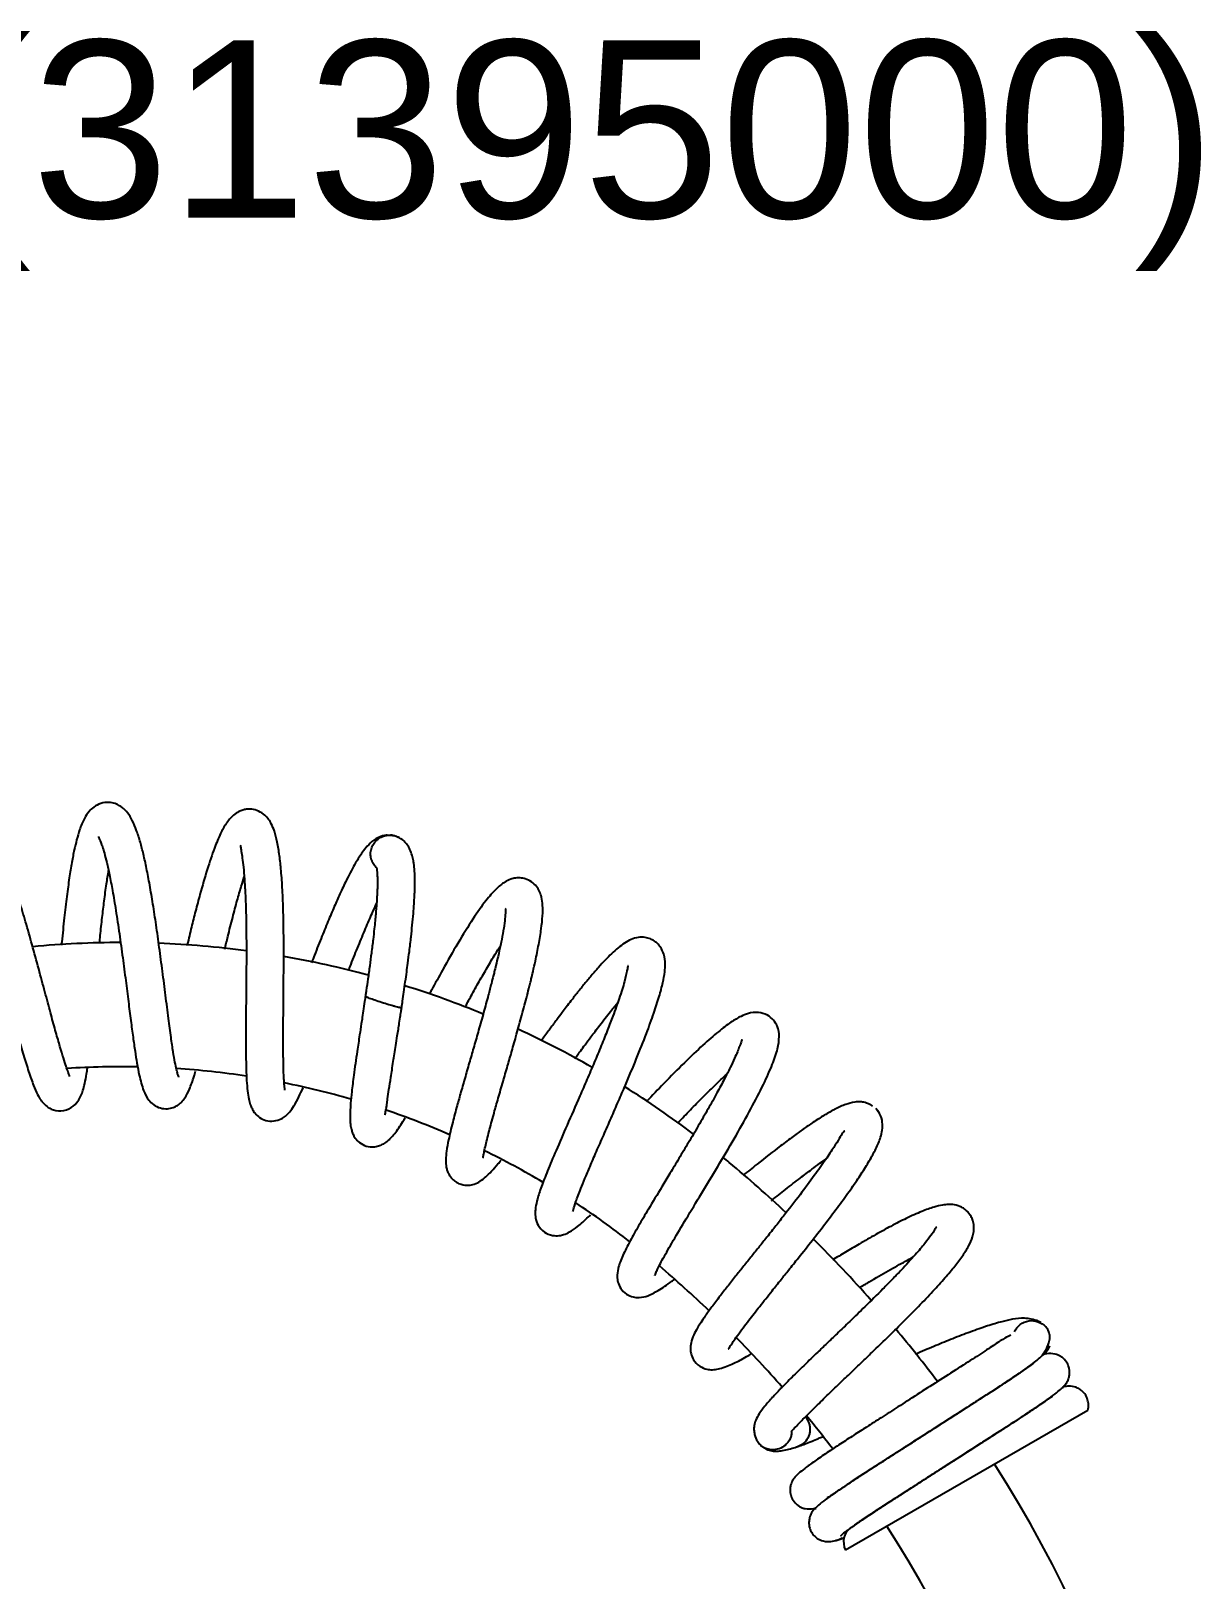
# Model space of a CAD drawing. Header units: millimetres. Extents: x 1617 to 5774, y 11446 to 13973.
# Drawn here: x 5587 to 5719, y 13798.6 to 13973.1 of the extents above; entities that cross this region are included whole.
import ezdxf
from ezdxf.enums import TextEntityAlignment as Align

# ---------------------------------------------------------------- set-up
doc = ezdxf.new("R2010")
doc.units = ezdxf.units.MM
doc.layers.get('0').update_dxf_attribs({"color": 250})
doc.styles.add('SEACAD_arial_ttf', font='Arial.ttf')

# ---------------------------------------------------------------- blocks, each defined once
blk = doc.blocks.new('14')
at = {"linetype": 'Continuous'}
for p, q in [((5628.35, 13882.26), (5628.44, 13882.22)), ((5628.54, 13882.16), (5628.44, 13882.22)), ((5706.19, 13817.57), (5678.88, 13801.81))]:
    blk.add_line(p, q, dxfattribs=at)
for centre, radius, start, end in [((5597.28, 13763.33), 107, 90.0624, 95.3781), ((5597.28, 13763.33), 107, 82.4533, 87.763), ((5597.28, 13763.33), 107, 74.9293, 80.1657), ((5597.28, 13763.33), 107, 67.6086, 72.6398), ((5597.28, 13763.33), 107, 60.2841, 65.3179), ((5597.28, 13763.33), 93, 88.8853, 93.8037), ((5597.28, 13763.33), 93, 81.3033, 86.1985), ((5597.28, 13763.33), 93, 73.8533, 78.6163), ((5597.28, 13763.33), 107, 52.9465, 57.9887), ((5597.28, 13763.33), 93, 66.5567, 71.3131), ((5597.28, 13763.33), 93, 59.279, 63.914), ((5597.28, 13763.33), 107, 50.1936, 50.6697), ((5571.67, 13732.6), 147, 46.8596, 50.1936), ((5597.28, 13763.33), 93, 51.9805, 56.6088), ((5571.67, 13732.6), 147, 41.4845, 45.1954), ((5571.67, 13732.6), 133, 46.3303, 49.5877), ((5571.67, 13732.6), 147, 36.8836, 39.8208), ((5699.89, 13825.55), 2.13, 29.7281, 42.4003), ((5571.67, 13732.6), 133, 41.1956, 44.4894), ((5571.67, 13732.6), 133, 37.3187, 39.3716), ((5571.67, 13732.6), 147, 0, 32.4684), ((5571.67, 13732.6), 133, 0, 32.7296)]:
    blk.add_arc(centre, radius, start, end, dxfattribs=at)
blk.add_ellipse((5680.58, 13802.52), major_axis=(1.06, -1.84), ratio=0.867071, start_param=3.219501, end_param=4.601108, dxfattribs=at)
for points, knots in [([(5603.71, 13855.14), (5603.71, 13855.14), (5603.67, 13855.24), (5603.57, 13855.53), (5603.44, 13856.04), (5603.27, 13856.84), (5603.06, 13858.02), (5602.82, 13859.66), (5602.54, 13861.8), (5602.22, 13864.33), (5601.88, 13867.04), (5601.52, 13869.73), (5601.16, 13872.29), (5600.8, 13874.66), (5600.44, 13876.8), (5600.08, 13878.68), (5599.73, 13880.29), (5599.37, 13881.7), (5598.96, 13882.98), (5598.5, 13884.08), (5598.01, 13884.89), (5597.53, 13885.41), (5597.08, 13885.75), (5596.49, 13886.04), (5595.77, 13886.17), (5594.89, 13886.07), (5594.1, 13885.64), (5593.49, 13885.04), (5592.97, 13884.22), (5592.55, 13883.18), (5592.2, 13881.98), (5591.91, 13880.75), (5591.63, 13879.33), (5591.35, 13877.59), (5591.07, 13875.5), (5590.79, 13873.07), (5590.59, 13871.19), (5590.49, 13870.15), (5590.48, 13870.02)], [0, 0, 0, 0, 0.013563, 0.029723, 0.050062, 0.074654, 0.103562, 0.136863, 0.17463, 0.215741, 0.255845, 0.294357, 0.331288, 0.366611, 0.400279, 0.43231, 0.462705, 0.491412, 0.524134, 0.556935, 0.586532, 0.605443, 0.61949, 0.631884, 0.64788, 0.667154, 0.686999, 0.705228, 0.732225, 0.77093, 0.799995, 0.825189, 0.85331, 0.884317, 0.918273, 0.955137, 0.994559, 1, 1, 1, 1]), ([(5615.67, 13853.69), (5615.69, 13853.7), (5615.64, 13853.9), (5615.58, 13854.64), (5615.5, 13856.12), (5615.49, 13858), (5615.48, 13859.77), (5615.49, 13861.62), (5615.51, 13863.71), (5615.53, 13866.03), (5615.54, 13868.53), (5615.54, 13871.16), (5615.5, 13873.8), (5615.41, 13876.25), (5615.26, 13878.38), (5615.07, 13880.17), (5614.82, 13881.67), (5614.53, 13882.83), (5614.19, 13883.65), (5613.87, 13884.19), (5613.41, 13884.73), (5612.74, 13885.18), (5611.99, 13885.39), (5611.4, 13885.38), (5610.86, 13885.27), (5610.37, 13885.05), (5609.78, 13884.67), (5609.01, 13883.75), (5608.36, 13882.56), (5607.69, 13880.94), (5606.91, 13878.63), (5606.2, 13876.17), (5605.6, 13873.94), (5605.13, 13872.04), (5604.82, 13870.74), (5604.65, 13870.05), (5604.65, 13870.02)], [0, 0, 0, 0, 0.019184, 0.051731, 0.099301, 0.134476, 0.162568, 0.192422, 0.224105, 0.257689, 0.293286, 0.330838, 0.370318, 0.410359, 0.447674, 0.481438, 0.516405, 0.550245, 0.577583, 0.595568, 0.612125, 0.630379, 0.648018, 0.66099, 0.670637, 0.683349, 0.706637, 0.739764, 0.772781, 0.814892, 0.863539, 0.912451, 0.942459, 0.969751, 0.998778, 1, 1, 1, 1]), ([(5591.4, 13855.24), (5591.41, 13855.25), (5591.39, 13855.33), (5591.24, 13855.7), (5591, 13856.36), (5590.69, 13857.32), (5590.31, 13858.6), (5589.85, 13860.22), (5589.3, 13862.19), (5588.69, 13864.48), (5588, 13867.04), (5587.27, 13869.72), (5586.54, 13872.32), (5585.84, 13874.66), (5585.18, 13876.69), (5584.55, 13878.5), (5583.95, 13880.09), (5583.38, 13881.4), (5582.78, 13882.56), (5582.13, 13883.54), (5581.37, 13884.26), (5580.48, 13884.68), (5579.53, 13884.79), (5578.48, 13884.47), (5577.69, 13883.77), (5577.2, 13882.95), (5576.79, 13881.74), (5576.51, 13880.08), (5576.35, 13878.05), (5576.29, 13875.88), (5576.28, 13873.9), (5576.31, 13871.78), (5576.37, 13869.83), (5576.42, 13868.61), (5576.44, 13868.17)], [0, 0, 0, 0, 0.014505, 0.037239, 0.062456, 0.089912, 0.119593, 0.151625, 0.185876, 0.22236, 0.261104, 0.301441, 0.340841, 0.377497, 0.411335, 0.442338, 0.476923, 0.5091, 0.537405, 0.575024, 0.608802, 0.628644, 0.649927, 0.671729, 0.696839, 0.726472, 0.756915, 0.799145, 0.850741, 0.884417, 0.914892, 0.947213, 0.981345, 1, 1, 1, 1]), ([(5594.64, 13882.29), (5594.64, 13882.29), (5594.64, 13882.28), (5594.7, 13882.15), (5594.88, 13881.76), (5595.11, 13881.1), (5595.33, 13880.37), (5595.6, 13879.33), (5595.9, 13877.94), (5596.25, 13876.14), (5596.62, 13873.9), (5597.01, 13871.34), (5597.38, 13868.67), (5597.72, 13866.08), (5598.02, 13863.69), (5598.29, 13861.55), (5598.54, 13859.67), (5598.77, 13858.08), (5599, 13856.64), (5599.29, 13855.12), (5599.66, 13853.71), (5600.18, 13852.7), (5600.77, 13852.06), (5601.57, 13851.64), (5602.39, 13851.55), (5603.1, 13851.72), (5603.63, 13851.99), (5604.03, 13852.34), (5604.47, 13852.9), (5604.93, 13853.8), (5605.32, 13854.88), (5605.55, 13855.61), (5605.61, 13855.81)], [0, 0, 0, 0, 0.006608, 0.026729, 0.061275, 0.081148, 0.105944, 0.135716, 0.170514, 0.210376, 0.25539, 0.304487, 0.353327, 0.399718, 0.443682, 0.485241, 0.524193, 0.560608, 0.594475, 0.634687, 0.695809, 0.743108, 0.769754, 0.792165, 0.811217, 0.826585, 0.842693, 0.863947, 0.891591, 0.935272, 0.983583, 1, 1, 1, 1]), ([(5627.22, 13882.45), (5627.03, 13882.44), (5626.5, 13882.32), (5625.67, 13881.93), (5624.94, 13881.2), (5624.33, 13880.43), (5623.58, 13879.24), (5622.78, 13877.73), (5622, 13876.09), (5621.31, 13874.56), (5620.61, 13872.91), (5619.83, 13871.01), (5619.18, 13869.35), (5618.79, 13868.34), (5618.68, 13868.05)], [0, 0, 0, 0, 0.04179, 0.125111, 0.202115, 0.273737, 0.377635, 0.510509, 0.602823, 0.681314, 0.766919, 0.859638, 0.959514, 1, 1, 1, 1]), ([(5626.02, 13878.77), (5625.9, 13878.87), (5625.8, 13878.99), (5625.6, 13879.28), (5625.51, 13879.45), (5625.39, 13879.81), (5625.35, 13880.01), (5625.33, 13880.39), (5625.34, 13880.58), (5625.43, 13880.96), (5625.49, 13881.14), (5625.67, 13881.48), (5625.79, 13881.63), (5625.92, 13881.77)], [0, 0, 0, 0, 0.140276, 0.140276, 0.312221, 0.312221, 0.484166, 0.484166, 0.65611, 0.65611, 0.828055, 0.828055, 1, 1, 1, 1]), ([(5625.92, 13881.77), (5625.96, 13881.81), (5626, 13881.85), (5626.08, 13881.93), (5626.13, 13881.97), (5626.18, 13882)], [0, 0, 0, 0, 0.5, 0.5, 1, 1, 1, 1]), ([(5626.18, 13882), (5626.33, 13882.12), (5626.49, 13882.21), (5626.85, 13882.36), (5627.03, 13882.41), (5627.41, 13882.45), (5627.61, 13882.45), (5627.98, 13882.39), (5628.17, 13882.34), (5628.35, 13882.26)], [0, 0, 0, 0, 0.25, 0.25, 0.5, 0.5, 0.75, 0.75, 1, 1, 1, 1]), ([(5628.08, 13882.35), (5627.93, 13882.4), (5627.76, 13882.43), (5627.61, 13882.44), (5627.59, 13882.44)], [0, 0, 0, 0, 0.88922, 1, 1, 1, 1]), ([(5628.83, 13862.96), (5628.83, 13862.99), (5628.87, 13863.23), (5628.96, 13863.85), (5629.09, 13864.79), (5629.25, 13865.9), (5629.4, 13866.98), (5629.55, 13868.13), (5629.69, 13869.18), (5629.81, 13870.17), (5629.92, 13871.17), (5630.04, 13872.32), (5630.16, 13873.56), (5630.24, 13874.66), (5630.29, 13875.6), (5630.32, 13876.39), (5630.33, 13876.9), (5630.33, 13877.4), (5630.32, 13877.87), (5630.29, 13878.47), (5630.24, 13879.04), (5630.15, 13879.61), (5630.02, 13880.2), (5629.79, 13880.81), (5629.53, 13881.3), (5629.11, 13881.79), (5628.65, 13882.14), (5628.33, 13882.26), (5628.14, 13882.32)], [0, 0, 0, 0, 0.003535, 0.029066, 0.06786, 0.111243, 0.153483, 0.191172, 0.242483, 0.277131, 0.309232, 0.364051, 0.42187, 0.472897, 0.51708, 0.56051, 0.595872, 0.608053, 0.638628, 0.68188, 0.720819, 0.753376, 0.794767, 0.845934, 0.889702, 0.925119, 0.964269, 1, 1, 1, 1]), ([(5579, 13880.63), (5579, 13880.63), (5579.02, 13880.58), (5579.07, 13880.46), (5579.42, 13879.86), (5579.88, 13878.83), (5580.58, 13877.1), (5581.27, 13875.04), (5581.88, 13873.12), (5582.44, 13871.23), (5583.04, 13869.14), (5583.66, 13866.88), (5584.3, 13864.51), (5584.95, 13862.08), (5585.6, 13859.72), (5586.21, 13857.59), (5586.79, 13855.72), (5587.3, 13854.25), (5587.74, 13853.25), (5588.1, 13852.64), (5588.38, 13852.27), (5588.71, 13851.92), (5589.39, 13851.46), (5590.51, 13851.25), (5591.65, 13851.65), (5592.33, 13852.37), (5592.71, 13853.08), (5592.91, 13853.66), (5593.12, 13854.45), (5593.29, 13855.33), (5593.38, 13855.97), (5593.42, 13856.22)], [0, 0, 0, 0, 0.010666, 0.040395, 0.066737, 0.103943, 0.163025, 0.210772, 0.245628, 0.282603, 0.321769, 0.363187, 0.406912, 0.453053, 0.501515, 0.549987, 0.596945, 0.646879, 0.687729, 0.716496, 0.734897, 0.750291, 0.76982, 0.797046, 0.830142, 0.861666, 0.886071, 0.912542, 0.944269, 0.97944, 1, 1, 1, 1]), ([(5610.72, 13881.3), (5610.68, 13881.27), (5610.66, 13881.15), (5610.74, 13880.69), (5610.87, 13879.88), (5611, 13878.81), (5611.11, 13877.49), (5611.21, 13875.86), (5611.28, 13873.93), (5611.32, 13871.7), (5611.33, 13869.21), (5611.32, 13866.53), (5611.29, 13863.82), (5611.27, 13861.28), (5611.26, 13859.07), (5611.28, 13857.23), (5611.31, 13855.71), (5611.37, 13854.41), (5611.48, 13853.36), (5611.61, 13852.57), (5611.79, 13851.97), (5612, 13851.52), (5612.29, 13851.05), (5612.84, 13850.54), (5613.54, 13850.22), (5614.42, 13850.14), (5615.24, 13850.42), (5615.83, 13850.82), (5616.23, 13851.24), (5616.73, 13851.94), (5617.22, 13852.84), (5617.56, 13853.58), (5617.72, 13853.93)], [0, 0, 0, 0, 0.028731, 0.059599, 0.089709, 0.121489, 0.155961, 0.193128, 0.233004, 0.275643, 0.321094, 0.369377, 0.419954, 0.468887, 0.514208, 0.555761, 0.593456, 0.628966, 0.66797, 0.700536, 0.725306, 0.742297, 0.758559, 0.777545, 0.799837, 0.824723, 0.847283, 0.865118, 0.890957, 0.925937, 0.967019, 1, 1, 1, 1]), ([(5594.77, 13870.24), (5594.8, 13870.53), (5594.89, 13871.52), (5595.07, 13873.13), (5595.3, 13875.09), (5595.54, 13876.87), (5595.71, 13877.96), (5595.8, 13878.44)], [0, 0, 0, 0, 0.097323, 0.325697, 0.544239, 0.79052, 1, 1, 1, 1]), ([(5626.02, 13878.8), (5626.01, 13878.79), (5626.01, 13878.75), (5626.03, 13878.6), (5626.07, 13878.29), (5626.09, 13877.92), (5626.1, 13877.6), (5626.1, 13877.41), (5626.1, 13877.15), (5626.1, 13876.73), (5626.09, 13876.14), (5626.06, 13875.53), (5626.02, 13874.9), (5625.97, 13874.25), (5625.91, 13873.54), (5625.84, 13872.75), (5625.74, 13871.79), (5625.61, 13870.59), (5625.43, 13869.2), (5625.24, 13867.7), (5625.04, 13866.29), (5624.88, 13865.2), (5624.79, 13864.57), (5624.76, 13864.34), (5624.75, 13864.27), (5624.74, 13864.24)], [0, 0, 0, 0, 0.047074, 0.075403, 0.11891, 0.174582, 0.201792, 0.218511, 0.233985, 0.27934, 0.324043, 0.373063, 0.41356, 0.457148, 0.500543, 0.546756, 0.599659, 0.666286, 0.748065, 0.8223, 0.899396, 0.965577, 0.988375, 0.995806, 1, 1, 1, 1]), ([(5608.89, 13869.58), (5609.01, 13870.06), (5609.3, 13871.28), (5609.77, 13873.14), (5610.28, 13875.04), (5610.72, 13876.55), (5610.98, 13877.4), (5611.09, 13877.74)], [0, 0, 0, 0, 0.156948, 0.405103, 0.634538, 0.845364, 1, 1, 1, 1]), ([(5637.99, 13846.04), (5638.01, 13846.05), (5638.04, 13846.15), (5638.12, 13846.62), (5638.3, 13847.49), (5638.65, 13848.88), (5639.15, 13850.73), (5639.67, 13852.58), (5640.18, 13854.35), (5640.7, 13856.13), (5641.21, 13857.91), (5641.75, 13859.81), (5642.33, 13861.9), (5642.82, 13863.73), (5643.14, 13864.98), (5643.32, 13865.71), (5643.48, 13866.35), (5643.68, 13867.2), (5643.98, 13868.52), (5644.31, 13870.18), (5644.59, 13871.88), (5644.74, 13873.35), (5644.76, 13874.5), (5644.64, 13875.4), (5644.43, 13876.04), (5644.08, 13876.65), (5643.5, 13877.21), (5642.85, 13877.52), (5642.22, 13877.63), (5641.61, 13877.61), (5641.06, 13877.46), (5640.31, 13877.1), (5639.41, 13876.34), (5638.26, 13875.02), (5636.87, 13873.02), (5635.21, 13870.34), (5633.62, 13867.55), (5632.53, 13865.58), (5632.04, 13864.66), (5631.96, 13864.51)], [0, 0, 0, 0, 0.021758, 0.044894, 0.069444, 0.113734, 0.151901, 0.179791, 0.210254, 0.23784, 0.262086, 0.289748, 0.321567, 0.354393, 0.371078, 0.379725, 0.38805, 0.40118, 0.420916, 0.454337, 0.489855, 0.5235, 0.555851, 0.58472, 0.606408, 0.623128, 0.640439, 0.656433, 0.6685, 0.679952, 0.694599, 0.716069, 0.751794, 0.795934, 0.848407, 0.903653, 0.955568, 0.992749, 1, 1, 1, 1]), ([(5622.87, 13867.21), (5622.95, 13867.43), (5623.32, 13868.37), (5623.96, 13869.97), (5624.76, 13871.91), (5625.44, 13873.49), (5625.84, 13874.37), (5626.01, 13874.72)], [0, 0, 0, 0, 0.080526, 0.336956, 0.5885309, 0.8290031, 1, 1, 1, 1]), ([(5640.57, 13874.17), (5640.57, 13874.17), (5640.55, 13874.16), (5640.55, 13874.02), (5640.53, 13873.47), (5640.44, 13872.54), (5640.25, 13871.38), (5640, 13870.1), (5639.73, 13868.88), (5639.49, 13867.85), (5639.3, 13867.1), (5639.14, 13866.44), (5638.91, 13865.57), (5638.56, 13864.21), (5638.08, 13862.44), (5637.54, 13860.51), (5637.01, 13858.67), (5636.5, 13856.93), (5636.01, 13855.19), (5635.53, 13853.52), (5635.04, 13851.78), (5634.54, 13849.9), (5634.13, 13848.17), (5633.89, 13846.84), (5633.8, 13845.9), (5633.82, 13845.26), (5633.9, 13844.81), (5634.02, 13844.46), (5634.21, 13844.09), (5634.49, 13843.72), (5634.83, 13843.41), (5635.32, 13843.12), (5635.87, 13842.98), (5636.44, 13842.94), (5637.13, 13843.1), (5637.72, 13843.41), (5638.3, 13843.88), (5638.98, 13844.54), (5639.55, 13845.2), (5639.93, 13845.65), (5640.05, 13845.8)], [0, 0, 0, 0, 0.001132, 0.02594, 0.056558, 0.092346, 0.128587, 0.162499, 0.191803, 0.214727, 0.229937, 0.239497, 0.255944, 0.281572, 0.317864, 0.354838, 0.388233, 0.419676, 0.453057, 0.488215, 0.520855, 0.564743, 0.619036, 0.660279, 0.697279, 0.725495, 0.746781, 0.762264, 0.77463, 0.782618, 0.791831, 0.801359, 0.814067, 0.832943, 0.854808, 0.885806, 0.919612, 0.95052, 0.983833, 1, 1, 1, 1]), ([(5635.95, 13862.99), (5636.19, 13863.43), (5636.74, 13864.44), (5637.6, 13865.98), (5638.51, 13867.57), (5639.3, 13868.9), (5639.78, 13869.67), (5639.97, 13869.97)], [0, 0, 0, 0, 0.172767, 0.390562, 0.615695, 0.839724, 1, 1, 1, 1]), ([(5648.14, 13840), (5648.15, 13840), (5648.2, 13840.26), (5648.46, 13841.09), (5648.93, 13842.33), (5649.5, 13843.72), (5650.09, 13845.11), (5650.8, 13846.76), (5651.61, 13848.59), (5652.45, 13850.51), (5653.27, 13852.41), (5654.24, 13854.64), (5655.33, 13857.25), (5656.42, 13859.99), (5657.27, 13862.34), (5657.89, 13864.24), (5658.3, 13865.79), (5658.51, 13866.92), (5658.58, 13867.94), (5658.46, 13868.98), (5658.09, 13869.75), (5657.71, 13870.21), (5657.29, 13870.54), (5656.82, 13870.78), (5656.24, 13870.94), (5655.43, 13870.93), (5654.69, 13870.69), (5653.72, 13870.15), (5652.61, 13869.21), (5651.29, 13867.84), (5650.25, 13866.64), (5649.46, 13865.69), (5648.69, 13864.74), (5648.01, 13863.86), (5647.42, 13863.09), (5646.88, 13862.38), (5646.29, 13861.58), (5645.74, 13860.85), (5645.26, 13860.19), (5644.91, 13859.71), (5644.66, 13859.37), (5644.56, 13859.22)], [0, 0, 0, 0, 0.023548, 0.059659, 0.100308, 0.125849, 0.153692, 0.183842, 0.215388, 0.246369, 0.276019, 0.304318, 0.350315, 0.397841, 0.43967, 0.477895, 0.514604, 0.546736, 0.570812, 0.597678, 0.620835, 0.6347, 0.643985, 0.654016, 0.668383, 0.687539, 0.711004, 0.736776, 0.787831, 0.83256, 0.855905, 0.876849, 0.897202, 0.916733, 0.930358, 0.942058, 0.95694, 0.97446, 0.981993, 0.992277, 1, 1, 1, 1]), ([(5654.36, 13867.72), (5654.36, 13867.72), (5654.34, 13867.66), (5654.28, 13867.32), (5653.98, 13865.88), (5653.43, 13864.21), (5652.74, 13862.25), (5652.05, 13860.47), (5651.34, 13858.7), (5650.56, 13856.83), (5649.74, 13854.91), (5648.71, 13852.52), (5647.49, 13849.76), (5646.25, 13846.91), (5645.28, 13844.59), (5644.59, 13842.82), (5644.15, 13841.49), (5643.95, 13840.57), (5643.88, 13839.94), (5643.9, 13839.28), (5644.18, 13838.41), (5644.84, 13837.65), (5645.78, 13837.26), (5646.56, 13837.26), (5647.26, 13837.43), (5647.84, 13837.72), (5648.73, 13838.32), (5649.52, 13839.04), (5650.06, 13839.55), (5650.14, 13839.63)], [0, 0, 0, 0, 0.010782, 0.058307, 0.104049, 0.158564, 0.205845, 0.23972, 0.275708, 0.313447, 0.350871, 0.386978, 0.452355, 0.514594, 0.57118, 0.622464, 0.669753, 0.705679, 0.726983, 0.749478, 0.775208, 0.802934, 0.828214, 0.848265, 0.862611, 0.892862, 0.935869, 0.990256, 1, 1, 1, 1]), ([(5624.74, 13864.24), (5624.74, 13864.23), (5624.73, 13864.14), (5624.66, 13863.69), (5624.55, 13862.9), (5624.41, 13861.97), (5624.26, 13860.98), (5624.06, 13859.69), (5623.76, 13857.68), (5623.45, 13855.53), (5623.21, 13853.59), (5623.08, 13852.27), (5623.02, 13851.23), (5623.01, 13850.38), (5623.07, 13849.69), (5623.17, 13849.21), (5623.32, 13848.76), (5623.6, 13848.24), (5624.09, 13847.72), (5624.93, 13847.27), (5625.65, 13847.28), (5626.1, 13847.34), (5626.42, 13847.46), (5626.6, 13847.54), (5626.86, 13847.66), (5627.21, 13847.9), (5627.58, 13848.24), (5628.17, 13848.92), (5628.74, 13849.77), (5629.15, 13850.43), (5629.24, 13850.58)], [0, 0, 0, 0, 0.0005273, 0.0076328, 0.0392108, 0.0682092, 0.089515, 0.1268337, 0.1847778, 0.276141, 0.3484197, 0.4065837, 0.4541941, 0.5008202, 0.5484843, 0.5885059, 0.6132693, 0.6355209, 0.6626565, 0.6958565, 0.7378837, 0.7682856, 0.7797942, 0.7838511, 0.7925954, 0.804368, 0.839419, 0.8910356, 0.9772979, 1, 1, 1, 1]), ([(5627.74, 13863.22), (5627.51, 13863.28), (5626.98, 13863.44), (5626.18, 13863.7), (5625.58, 13863.9), (5625.2, 13864.04), (5624.97, 13864.12), (5624.82, 13864.19), (5624.75, 13864.22), (5624.74, 13864.23), (5624.74, 13864.24)], [0, 0, 0, 0, 0.190209, 0.379761, 0.569404, 0.664892, 0.760138, 0.855348, 0.950854, 1, 1, 1, 1]), ([(5626.96, 13850.89), (5626.96, 13850.89), (5626.98, 13850.92), (5627, 13851.07), (5627.05, 13851.41), (5627.13, 13851.73), (5627.18, 13852.15), (5627.26, 13852.8), (5627.41, 13853.77), (5627.62, 13855.16), (5627.88, 13856.83), (5628.13, 13858.44), (5628.33, 13859.69), (5628.46, 13860.53), (5628.58, 13861.31), (5628.68, 13862.01), (5628.77, 13862.56), (5628.81, 13862.83), (5628.82, 13862.92), (5628.82, 13862.95), (5628.83, 13862.96)], [0, 0, 0, 0, 0.0117711, 0.0894093, 0.1715309, 0.2163194, 0.2675925, 0.332559, 0.4292236, 0.5353485, 0.6545958, 0.7648915, 0.8273415, 0.8704776, 0.9078963, 0.955383, 0.9853016, 0.9956574, 0.9986853, 1, 1, 1, 1]), ([(5628.83, 13862.96), (5628.83, 13862.95), (5628.81, 13862.95), (5628.75, 13862.95), (5628.59, 13862.99), (5628.37, 13863.04), (5628.08, 13863.12), (5627.86, 13863.18), (5627.74, 13863.22)], [0, 0, 0, 0, 0.088095, 0.270093, 0.453013, 0.63487, 0.817689, 1, 1, 1, 1]), ([(5648.36, 13857.23), (5648.4, 13857.28), (5648.54, 13857.48), (5648.76, 13857.78), (5649.11, 13858.25), (5649.57, 13858.88), (5650.11, 13859.61), (5650.67, 13860.35), (5651.21, 13861.05), (5651.79, 13861.81), (5652.35, 13862.51), (5652.81, 13863.08), (5653.07, 13863.4), (5653.18, 13863.53)], [0, 0, 0, 0, 0.0224012, 0.0826414, 0.1297615, 0.225389, 0.3568415, 0.4520659, 0.5612752, 0.6880215, 0.8180334, 0.9226584, 1, 1, 1, 1]), ([(5657.37, 13832.77), (5657.37, 13832.77), (5657.4, 13832.83), (5657.49, 13833.06), (5657.68, 13833.49), (5658.01, 13834.14), (5658.59, 13835.22), (5659.59, 13836.96), (5661.11, 13839.5), (5662.87, 13842.4), (5664.73, 13845.49), (5666.58, 13848.62), (5668.26, 13851.65), (5669.67, 13854.34), (5670.65, 13856.56), (5671.27, 13858.3), (5671.44, 13859.7), (5671.34, 13860.68), (5670.78, 13861.63), (5670.03, 13862.23), (5668.99, 13862.53), (5667.88, 13862.37), (5667.04, 13862), (5665.91, 13861.35), (5664.53, 13860.28), (5662.78, 13858.77), (5660.73, 13856.8), (5658.54, 13854.6), (5657.08, 13853.07), (5656.42, 13852.37)], [0, 0, 0, 0, 0.0126378, 0.0292528, 0.0488681, 0.0710009, 0.0950268, 0.1425421, 0.1918542, 0.2424484, 0.2936353, 0.345357, 0.3976601, 0.4505275, 0.5012767, 0.546775, 0.5865835, 0.6214736, 0.6392376, 0.6585385, 0.6826642, 0.7115105, 0.7386517, 0.7746129, 0.8154102, 0.8607427, 0.908992, 0.9590287, 1, 1, 1, 1]), ([(5667.21, 13859.41), (5667.2, 13859.41), (5667.18, 13859.36), (5667.11, 13859.1), (5666.9, 13858.5), (5666.49, 13857.52), (5665.88, 13856.23), (5665.22, 13854.92), (5664.39, 13853.36), (5663.4, 13851.58), (5662.31, 13849.69), (5661.2, 13847.8), (5660.12, 13846), (5659.11, 13844.33), (5657.94, 13842.39), (5656.71, 13840.36), (5655.53, 13838.36), (5654.54, 13836.6), (5653.72, 13834.98), (5653.24, 13833.74), (5653.1, 13832.7), (5653.24, 13831.89), (5653.61, 13831.14), (5654.34, 13830.54), (5655.09, 13830.31), (5655.86, 13830.28), (5656.7, 13830.51), (5657.78, 13831.08), (5658.82, 13831.79), (5659.48, 13832.28), (5659.57, 13832.34)], [0, 0, 0, 0, 0.016247, 0.039252, 0.069265, 0.119862, 0.151983, 0.186541, 0.223642, 0.263305, 0.303683, 0.342547, 0.37934, 0.413961, 0.446277, 0.502921, 0.550355, 0.59761, 0.650639, 0.705322, 0.743599, 0.765821, 0.788348, 0.811056, 0.830097, 0.846463, 0.884304, 0.934119, 0.991591, 1, 1, 1, 1]), ([(5660, 13850.01), (5660.47, 13850.5), (5661.41, 13851.49), (5662.78, 13852.89), (5664.08, 13854.17), (5664.98, 13855.03), (5665.46, 13855.47), (5665.56, 13855.57)], [0, 0, 0, 0, 0.234235, 0.477499, 0.70734, 0.937517, 1, 1, 1, 1]), ([(5681.94, 13851.88), (5681.84, 13851.95), (5681.6, 13852.1), (5681.05, 13852.32), (5680.46, 13852.38), (5679.76, 13852.34), (5678.87, 13852.09), (5677.75, 13851.59), (5676.53, 13850.89), (5675.32, 13850.12), (5674.13, 13849.3), (5672.91, 13848.42), (5671.22, 13847.15), (5669.3, 13845.65), (5667.87, 13844.5), (5667.34, 13844.08)], [0, 0, 0, 0, 0.022221, 0.050754, 0.085688, 0.135332, 0.226296, 0.333334, 0.430632, 0.523768, 0.598574, 0.66972, 0.758727, 0.912041, 1, 1, 1, 1]), ([(5665.64, 13824.5), (5665.65, 13824.5), (5665.68, 13824.52), (5665.76, 13824.62), (5665.92, 13824.88), (5666.22, 13825.35), (5666.69, 13826.02), (5667.29, 13826.84), (5668.11, 13827.92), (5669.19, 13829.29), (5670.44, 13830.86), (5671.56, 13832.25), (5672.55, 13833.49), (5673.73, 13834.97), (5675.16, 13836.78), (5676.71, 13838.78), (5678.15, 13840.69), (5679.45, 13842.47), (5680.56, 13844.09), (5681.48, 13845.55), (5682.26, 13846.93), (5682.74, 13848.01), (5683.01, 13849), (5683.09, 13849.88), (5682.92, 13850.84), (5682.54, 13851.32), (5682.31, 13851.62)], [0, 0, 0, 0, 0.019356, 0.039602, 0.062237, 0.09117, 0.12579, 0.16442, 0.19803, 0.252772, 0.30875, 0.34643, 0.376921, 0.416199, 0.472004, 0.528274, 0.584098, 0.638621, 0.691881, 0.74439, 0.797489, 0.852189, 0.883043, 0.917809, 0.956781, 1, 1, 1, 1]), ([(5682.58, 13851.25), (5682.53, 13851.34), (5682.47, 13851.42), (5682.4, 13851.5), (5682.39, 13851.51)], [0, 0, 0, 0, 0.89285, 1, 1, 1, 1]), ([(5682.75, 13850.99), (5682.73, 13851.04), (5682.69, 13851.12), (5682.64, 13851.19), (5682.63, 13851.21)], [0, 0, 0, 0, 0.74171, 1, 1, 1, 1]), ([(5678.79, 13849.06), (5678.78, 13849.06), (5678.71, 13849.05), (5678.57, 13848.86), (5678.2, 13848.24), (5677.57, 13847.24), (5676.64, 13845.84), (5675.36, 13844.04), (5673.75, 13841.87), (5672.21, 13839.88), (5670.9, 13838.22), (5669.95, 13837.03), (5669.04, 13835.89), (5668.18, 13834.81), (5667.32, 13833.74), (5666.43, 13832.63), (5665.56, 13831.53), (5664.65, 13830.35), (5663.8, 13829.24), (5663.09, 13828.26), (5662.58, 13827.51), (5662.14, 13826.82), (5661.72, 13826.03), (5661.44, 13825.22), (5661.37, 13824.58), (5661.42, 13824.13), (5661.54, 13823.66), (5661.85, 13823.03), (5662.61, 13822.39), (5663.32, 13822.19), (5663.76, 13822.15), (5664.17, 13822.17), (5664.73, 13822.28), (5665.44, 13822.51), (5666.48, 13822.96), (5667.38, 13823.44), (5668.08, 13823.83), (5668.26, 13823.94)], [0, 0, 0, 0, 0.0043286, 0.0343387, 0.0698941, 0.1100035, 0.1541982, 0.2025005, 0.2548048, 0.3103286, 0.3377367, 0.3669156, 0.3906371, 0.4154679, 0.4422327, 0.4672645, 0.4976601, 0.5274851, 0.5637866, 0.5981192, 0.6263751, 0.6489442, 0.678427, 0.7128578, 0.7436855, 0.754551, 0.7624285, 0.7819171, 0.8055845, 0.8255359, 0.8357109, 0.8507946, 0.8783398, 0.9105813, 0.9370209, 0.9841401, 1, 1, 1, 1]), ([(5670.55, 13841.24), (5670.56, 13841.25), (5671.09, 13841.67), (5672.18, 13842.54), (5673.69, 13843.72), (5674.98, 13844.69), (5675.94, 13845.4), (5676.46, 13845.77), (5676.69, 13845.93)], [0, 0, 0, 0, 0.004903, 0.240049, 0.498002, 0.713984, 0.873258, 1, 1, 1, 1]), ([(5672.75, 13815.2), (5672.77, 13815.2), (5672.86, 13815.3), (5673.22, 13815.68), (5673.75, 13816.23), (5674.53, 13817.01), (5675.62, 13818.1), (5677.07, 13819.52), (5678.49, 13820.88), (5679.79, 13822.12), (5680.92, 13823.21), (5682.16, 13824.4), (5683.62, 13825.8), (5685.36, 13827.52), (5687.13, 13829.3), (5688.74, 13831), (5690.11, 13832.51), (5691.23, 13833.85), (5692.13, 13835.05), (5692.78, 13836.08), (5693.26, 13837.13), (5693.43, 13838.16), (5693.27, 13838.95), (5693.08, 13839.4), (5692.84, 13839.77), (5692.55, 13840.09), (5692.19, 13840.37), (5691.63, 13840.65), (5691.04, 13840.79), (5690.4, 13840.8), (5689.75, 13840.73), (5688.79, 13840.5), (5687.47, 13840.02), (5685.83, 13839.28), (5684.06, 13838.38), (5682.28, 13837.4), (5680.56, 13836.41), (5678.92, 13835.44), (5677.91, 13834.84), (5677.42, 13834.54)], [0, 0, 0, 0, 0.0279204, 0.0575207, 0.0852516, 0.1085507, 0.149343, 0.1848978, 0.2159778, 0.2418068, 0.2652856, 0.28418, 0.3153129, 0.3511113, 0.3891057, 0.4269966, 0.4626052, 0.4965433, 0.5296512, 0.5621054, 0.5942607, 0.6269436, 0.6423178, 0.6540161, 0.6622223, 0.6690121, 0.6800817, 0.6897308, 0.7108654, 0.7247284, 0.7453794, 0.7732915, 0.8093153, 0.8489728, 0.8841498, 0.9160165, 0.9494576, 0.9755452, 1, 1, 1, 1]), ([(5689.13, 13838.26), (5689.13, 13838.26), (5689.1, 13838.24), (5688.95, 13837.94), (5688.53, 13837.31), (5687.82, 13836.38), (5686.72, 13835.08), (5685.44, 13833.68), (5684.17, 13832.36), (5682.82, 13830.99), (5681.21, 13829.39), (5679.46, 13827.69), (5678.02, 13826.31), (5676.81, 13825.15), (5675.82, 13824.2), (5674.78, 13823.21), (5673.63, 13822.09), (5672.47, 13820.95), (5671.46, 13819.92), (5670.56, 13818.96), (5669.77, 13818.05), (5669.17, 13817.25), (5668.79, 13816.56), (5668.59, 13815.99), (5668.54, 13815.4), (5668.66, 13814.67), (5668.86, 13814.18), (5669.2, 13813.74), (5669.46, 13813.53), (5669.62, 13813.42), (5669.71, 13813.37), (5669.75, 13813.35)], [0, 0, 0, 0, 0.010698, 0.047802, 0.089466, 0.137588, 0.192391, 0.25649, 0.292644, 0.328584, 0.393312, 0.445278, 0.489763, 0.525006, 0.558586, 0.584867, 0.62814, 0.678259, 0.714663, 0.754374, 0.803506, 0.851339, 0.887963, 0.913468, 0.927045, 0.940876, 0.968425, 0.984958, 0.992858, 0.996565, 1, 1, 1, 1]), ([(5680.45, 13831.4), (5680.81, 13831.62), (5681.93, 13832.29), (5683.71, 13833.33), (5685.33, 13834.23), (5686.22, 13834.7), (5686.49, 13834.84)], [0, 0, 0, 0, 0.167422, 0.512365, 0.843092, 1, 1, 1, 1]), ([(5700.9, 13827.47), (5700.81, 13827.52), (5700.48, 13827.7), (5699.9, 13827.89), (5698.87, 13828), (5697.72, 13827.87), (5696.46, 13827.58), (5694.89, 13827.11), (5693.03, 13826.46), (5691.06, 13825.7), (5689.08, 13824.89), (5687.64, 13824.28), (5686.86, 13823.94), (5686.76, 13823.9)], [0, 0, 0, 0, 0.028008, 0.102793, 0.164501, 0.276565, 0.383779, 0.508965, 0.64178, 0.763218, 0.872104, 0.983664, 1, 1, 1, 1]), ([(5697.95, 13826.42), (5698.22, 13827.06), (5698.85, 13827.56), (5700.23, 13827.78), (5700.99, 13827.51), (5701.46, 13826.99)], [0, 0, 0, 0, 0.5, 0.5, 1, 1, 1, 1]), ([(5697.52, 13826.04), (5697.49, 13826.05), (5697.26, 13825.95), (5696.66, 13825.62), (5695.43, 13824.81), (5693.73, 13823.7), (5691.62, 13822.35), (5689.32, 13820.87), (5687.02, 13819.4), (5684.86, 13818.01), (5682.95, 13816.78), (5681.28, 13815.71), (5679.75, 13814.73), (5678.23, 13813.75), (5676.73, 13812.76), (5675.35, 13811.81), (5674.3, 13811.05), (5673.62, 13810.5), (5673.22, 13810.1), (5672.99, 13809.82), (5672.83, 13809.52), (5672.71, 13809.22), (5672.62, 13808.81), (5672.63, 13808.3), (5672.79, 13807.71), (5673.11, 13807.2), (5673.52, 13806.84), (5673.85, 13806.65), (5674.13, 13806.54), (5674.56, 13806.45), (5675.05, 13806.46), (5675.45, 13806.55), (5675.53, 13806.57)], [0, 0, 0, 0, 0.017792, 0.071263, 0.127903, 0.18641, 0.24587, 0.305544, 0.362006, 0.414107, 0.461108, 0.502651, 0.541584, 0.584559, 0.632993, 0.686753, 0.742327, 0.787428, 0.820858, 0.843019, 0.850401, 0.858519, 0.868475, 0.880143, 0.892987, 0.909145, 0.918725, 0.927529, 0.936778, 0.94694, 0.989936, 1, 1, 1, 1]), ([(5676.79, 13807.75), (5676.8, 13807.75), (5676.84, 13807.75), (5677.01, 13807.82), (5677.48, 13808.12), (5678.36, 13808.73), (5679.55, 13809.53), (5680.93, 13810.44), (5682.51, 13811.46), (5684.28, 13812.59), (5686.26, 13813.86), (5688.4, 13815.24), (5690.64, 13816.68), (5692.9, 13818.12), (5695.1, 13819.53), (5696.92, 13820.72), (5698.35, 13821.68), (5699.36, 13822.38), (5700.15, 13822.95), (5700.72, 13823.44), (5701.14, 13823.84), (5701.49, 13824.42), (5701.7, 13824.9), (5701.88, 13825.39), (5701.98, 13825.97), (5701.83, 13826.36), (5701.73, 13826.61)], [0, 0, 0, 0, 0.013214, 0.038895, 0.090017, 0.140098, 0.18826, 0.235797, 0.283695, 0.334076, 0.387501, 0.443465, 0.502175, 0.563054, 0.625039, 0.690737, 0.737676, 0.784937, 0.824008, 0.853892, 0.874864, 0.88916, 0.905235, 0.92872, 0.960127, 1, 1, 1, 1]), ([(5701.89, 13824.84), (5701.81, 13824.62), (5701.71, 13824.42), (5701.43, 13824.05), (5701.26, 13823.89), (5701.07, 13823.76)], [0, 0, 0, 0, 0.5, 0.5, 1, 1, 1, 1]), ([(5700.21, 13822.98), (5700.21, 13822.99), (5700.18, 13822.98), (5699.92, 13822.77), (5699.29, 13822.32), (5698.27, 13821.61), (5696.86, 13820.67), (5695.08, 13819.51), (5693.08, 13818.23), (5691.03, 13816.91), (5689.1, 13815.67), (5687.38, 13814.57), (5686.02, 13813.7), (5684.87, 13812.96), (5683.76, 13812.25), (5682.59, 13811.5), (5681.39, 13810.73), (5680.22, 13809.97), (5679.01, 13809.16), (5677.82, 13808.36), (5676.76, 13807.61), (5675.94, 13806.99), (5675.45, 13806.55), (5675.44, 13806.46), (5675.45, 13806.41)], [0, 0, 0, 0, 0.005876, 0.048682, 0.097228, 0.150426, 0.207487, 0.267279, 0.327606, 0.38414, 0.435461, 0.480749, 0.519575, 0.54345, 0.573784, 0.611185, 0.643678, 0.681127, 0.723892, 0.77195, 0.82504, 0.882595, 0.943712, 1, 1, 1, 1]), ([(5679.71, 13804.5), (5679.72, 13804.5), (5679.95, 13804.68), (5680.78, 13805.24), (5682.01, 13806.07), (5683.28, 13806.89), (5684.24, 13807.51), (5684.99, 13807.99), (5685.7, 13808.45), (5686.76, 13809.13), (5688.29, 13810.11), (5690.36, 13811.44), (5692.65, 13812.91), (5694.91, 13814.36), (5697, 13815.7), (5698.89, 13816.92), (5700.53, 13818.02), (5701.79, 13818.89), (5702.66, 13819.54), (5703.22, 13820), (5703.57, 13820.36), (5703.82, 13820.66), (5704.08, 13821.21), (5704.16, 13821.75), (5704.14, 13822.2), (5704, 13822.69), (5703.75, 13823.12), (5703.43, 13823.47), (5702.99, 13823.78), (5702.34, 13824.01), (5701.68, 13823.99), (5701.27, 13823.9), (5701.13, 13823.86)], [0, 0, 0, 0, 0.000551, 0.050621, 0.105658, 0.147162, 0.175587, 0.193243, 0.212411, 0.236035, 0.280038, 0.334389, 0.395286, 0.455182, 0.513013, 0.570779, 0.630239, 0.689049, 0.739278, 0.779625, 0.810146, 0.831742, 0.852736, 0.863765, 0.876601, 0.886523, 0.898505, 0.910017, 0.920524, 0.940647, 0.978766, 1, 1, 1, 1]), ([(5702.24, 13819.13), (5702.23, 13819.14), (5702.15, 13819.1), (5701.9, 13818.96), (5701.26, 13818.51), (5700.17, 13817.77), (5698.67, 13816.77), (5696.78, 13815.55), (5694.88, 13814.33), (5693.11, 13813.19), (5691.62, 13812.23), (5690.02, 13811.21), (5688.36, 13810.15), (5686.69, 13809.07), (5685.04, 13808.01), (5683.44, 13806.99), (5681.93, 13806), (5680.5, 13805.05), (5679.81, 13804.56), (5679.39, 13804.28)], [0, 0, 0, 0, 0.030012, 0.077842, 0.144009, 0.211906, 0.280437, 0.353561, 0.435922, 0.481815, 0.530628, 0.582089, 0.635813, 0.691306, 0.747983, 0.805544, 0.866649, 0.931675, 1, 1, 1, 1]), ([(5706.17, 13817.55), (5706.18, 13817.57), (5706.23, 13817.67), (5706.26, 13817.84), (5706.28, 13818.05), (5706.28, 13818.33), (5706.21, 13818.83), (5705.93, 13819.38), (5705.56, 13819.79), (5705.16, 13820.07), (5704.53, 13820.31), (5703.91, 13820.31), (5703.54, 13820.24), (5703.37, 13820.2)], [0, 0, 0, 0, 0.016463, 0.106352, 0.137584, 0.160884, 0.25085, 0.35959, 0.430027, 0.520307, 0.630847, 0.830311, 1, 1, 1, 1]), ([(5674.36, 13816.85), (5674.38, 13816.83), (5674.48, 13816.7), (5674.64, 13816.44), (5674.79, 13816.05), (5674.87, 13815.64), (5674.87, 13815.22), (5674.79, 13814.82), (5674.59, 13814.32), (5674.18, 13813.83), (5673.76, 13813.59), (5673.56, 13813.52)], [0, 0, 0, 0, 0.01819, 0.119887, 0.221337, 0.323236, 0.424546, 0.526386, 0.627907, 0.830295, 1, 1, 1, 1]), ([(5672.81, 13815.26), (5672.81, 13815.13), (5672.8, 13814.87), (5672.7, 13814.48), (5672.45, 13813.99), (5671.97, 13813.48), (5671.2, 13813.14), (5670.41, 13813.11), (5669.93, 13813.26), (5669.73, 13813.36)], [0, 0, 0, 0, 0.0865687, 0.1823181, 0.2777683, 0.4680528, 0.6583134, 0.849168, 1, 1, 1, 1]), ([(5673.55, 13813.52), (5673.56, 13813.52), (5673.61, 13813.54), (5673.86, 13813.63), (5674.35, 13813.81), (5675.07, 13814.09), (5675.73, 13814.37), (5676.14, 13814.54), (5676.29, 13814.6)], [0, 0, 0, 0, 0.008193, 0.068018, 0.321264, 0.609056, 0.857677, 1, 1, 1, 1]), ([(5669.75, 13813.35), (5669.75, 13813.35), (5669.76, 13813.34), (5669.82, 13813.3), (5669.87, 13813.26), (5669.99, 13813.19), (5670.13, 13813.12), (5670.43, 13813.03), (5670.76, 13812.98), (5671.13, 13812.97), (5671.64, 13813.01), (5672.29, 13813.14), (5672.88, 13813.3), (5673.29, 13813.43), (5673.46, 13813.49), (5673.52, 13813.51), (5673.55, 13813.52)], [0, 0, 0, 0, 0.001062, 0.005949, 0.047065, 0.090448, 0.162414, 0.243947, 0.319508, 0.422983, 0.578281, 0.754046, 0.913235, 0.969511, 0.988423, 1, 1, 1, 1]), ([(5675.33, 13806.39), (5675.19, 13806.24), (5674.97, 13805.9), (5674.79, 13805.37), (5674.74, 13804.77), (5674.84, 13804.22), (5675.08, 13803.76), (5675.28, 13803.49), (5675.56, 13803.22), (5676.02, 13802.93), (5676.72, 13802.75), (5677.66, 13802.81), (5678.18, 13803.04), (5678.51, 13803.19)], [0, 0, 0, 0, 0.083201, 0.158324, 0.223689, 0.323278, 0.385233, 0.414407, 0.455184, 0.571986, 0.748605, 0.864807, 1, 1, 1, 1]), ([(5677.74, 13802.91), (5677.86, 13802.93), (5678.05, 13802.97), (5678.49, 13803.14), (5678.72, 13803.24)], [0, 0, 0, 0, 0.568714, 1, 1, 1, 1]), ([(5678.38, 13803.39), (5678.36, 13803.4), (5678.36, 13803.47), (5678.71, 13803.77), (5679.1, 13804.06), (5679.24, 13804.16)], [0, 0, 0, 0, 0.309073, 0.790446, 1, 1, 1, 1])]:
    blk.add_open_spline(points, degree=3, knots=knots, dxfattribs=at)

msp = doc.modelspace()

# ---------------------------------------------------------------- block references
msp.add_blockref('14', (0, 0))

# ---------------------------------------------------------------- texts
at = {"style": 'SEACAD_arial_ttf'}
msp.add_text('Grohe Eurocube - DN 15 (31395000)', height=20, dxfattribs=at).set_placement((5261.03, 13972.06), align=Align.TOP_LEFT)

doc.saveas('drawing.dxf')
